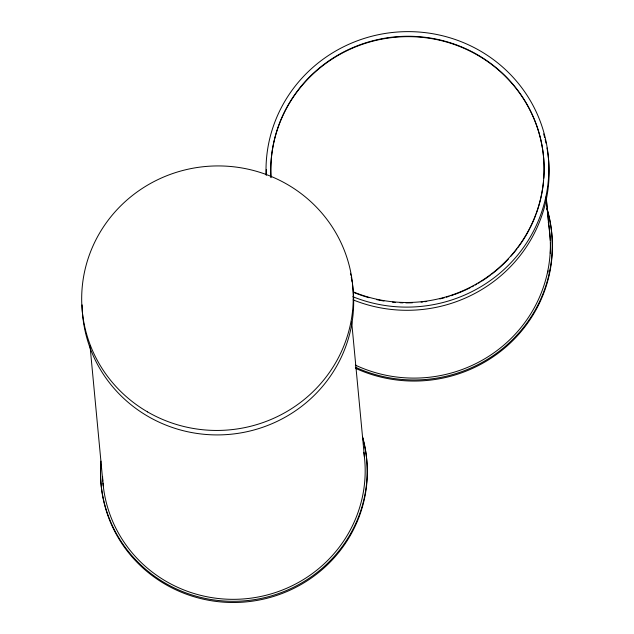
<?xml version="1.0" encoding="UTF-8"?>
<svg xmlns="http://www.w3.org/2000/svg" width="634" height="634" viewBox="0 0 634 634"><rect width="100%" height="100%" fill="white"/><g stroke="black" fill="none" stroke-linecap="round" stroke-linejoin="round"><path stroke-width="0.95" d="M546.167 196.595L550.328 240.603M546.231 198.664L548.632 224.095A135.755 132.173 -5.4 0 0 548.299 222.169M351.632 321.581L364.431 456.971M89.988 345.53L103.247 485.826M550.439 242.671A135.755 132.173 -5.4 0 1 550.296 253.418M548.133 270.861A135.755 132.173 -5.4 0 1 547.744 272.779M546.793 208.475A137.673 134.036 -5.4 0 1 504.054 348.581A137.673 134.036 -5.4 0 1 355.476 368.275M546.991 147.936A141.453 137.713 -5.4 0 1 496.042 279.697A141.453 137.713 -5.4 0 1 353.122 299.882M266.32 175.19A141.453 137.713 -5.4 0 1 266.359 169.421M543.655 133.893A141.453 137.713 -5.4 0 1 544.693 137.602M545.169 139.464A141.453 137.713 -5.4 0 1 546.048 143.221M548.79 225.054A135.755 132.173 -5.4 0 1 495.265 351.87A135.755 132.173 -5.4 0 1 355.341 365.097M270.987 177.655A136.698 133.085 -5.4 0 1 420.572 36.812A136.698 133.085 -5.4 0 1 539.843 201.644A136.698 133.085 -5.4 0 1 353.78 292.068M270.972 177.068A136.698 133.085 -5.4 0 1 408.732 36.653A136.698 133.085 -5.4 0 1 543.806 178.202M543.568 181.142A136.698 133.085 -5.4 0 1 536.237 213.729M535.896 214.649A136.698 133.085 -5.4 0 1 529.945 228.224M529.493 229.104A136.698 133.085 -5.4 0 1 518.113 247.355M516.979 248.861A136.698 133.085 -5.4 0 1 511.02 256.128M508.5 258.91A136.698 133.085 -5.4 0 1 491.77 274.126M490.256 275.267A136.698 133.085 -5.4 0 1 484.859 279.103M484.075 279.626A136.698 133.085 -5.4 0 1 481.689 281.179M480.081 282.178A136.698 133.085 -5.4 0 1 478.464 283.168M476.823 284.127A136.698 133.085 -5.4 0 1 475.175 285.07M473.511 285.982A136.698 133.085 -5.4 0 1 471.839 286.877M470.151 287.749A136.698 133.085 -5.4 0 1 454.451 294.541M453.556 294.858A136.698 133.085 -5.4 0 1 450.861 295.785M449.046 296.371A136.698 133.085 -5.4 0 1 446.312 297.203M444.474 297.726A136.698 133.085 -5.4 0 1 439.861 298.931M426.753 301.459A136.698 133.085 -5.4 0 1 424.859 301.721M422.965 301.95A136.698 133.085 -5.4 0 1 421.071 302.156M412.504 302.767A136.698 133.085 -5.4 0 1 405.823 302.886M402.962 302.838A136.698 133.085 -5.4 0 1 400.102 302.727M395.339 302.418A136.698 133.085 -5.4 0 1 392.486 302.156M383.982 301.023A136.698 133.085 -5.4 0 1 376.493 299.573M369.099 297.718A136.698 133.085 -5.4 0 1 353.82 292.464M266.098 174.897A141.453 137.713 -5.4 0 1 422.775 32.366A141.453 137.713 -5.4 0 1 544.352 203.126A141.453 137.713 -5.4 0 1 352.821 296.704M546.96 208.277A137.673 134.036 -5.4 0 1 503.586 347.797A137.673 134.036 -5.4 0 1 355.373 367.181M362.616 436.969A133.402 129.875 -5.4 0 1 245.762 600.731A133.402 129.875 -5.4 0 1 100.941 461.132M363.805 452.288A131.381 127.91 -5.4 0 1 248.956 598.409A131.381 127.91 -5.4 0 1 102.977 483.005M102.819 481.119A131.381 127.91 -5.4 0 1 102.565 476.396M352.393 283.866A135.819 132.229 -5.4 0 1 228.018 434.496A135.819 132.229 -5.4 0 1 82.111 304.891M350.436 273.286A135.819 132.229 -5.4 0 1 350.856 275.196M351.252 277.113A135.819 132.229 -5.4 0 1 352.1 281.932M363.694 441.874A133.402 129.875 -5.4 0 1 244.898 602.007A133.402 129.875 -5.4 0 1 100.901 464.239M362.466 437.238A133.402 129.875 -5.4 0 1 363.464 440.947M147.508 411.886A135.819 132.229 -5.4 0 0 353.233 299.858A135.819 132.229 -5.4 0 0 151.653 182.822A135.819 132.229 -5.4 0 0 147.508 411.886"/></g></svg>
